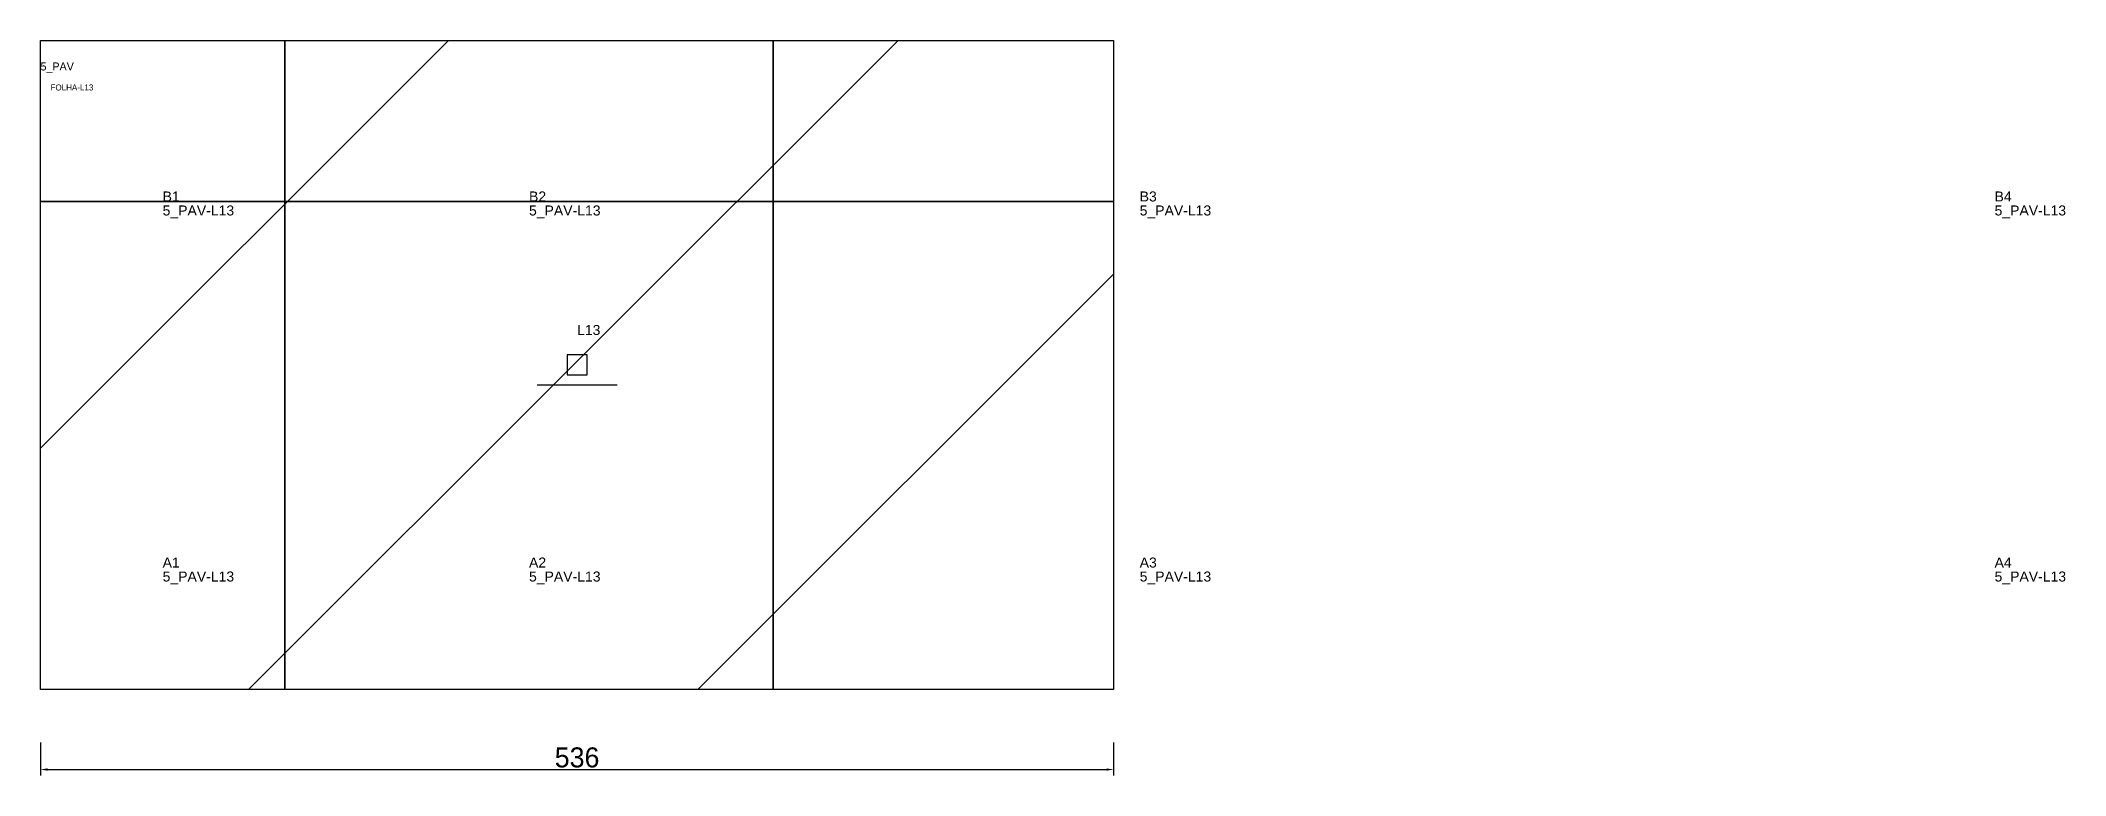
# Model space of a CAD drawing. Header units: metres. Extents: x 222 to 1234, y -166 to 202.
import ezdxf

# ---------------------------------------------------------------- set-up
doc = ezdxf.new("R2010")
doc.units = ezdxf.units.M
for name, color, linetype in [('3', 3, 'CONTINUOUS'), ('AUX00', 7, 'CONTINUOUS'), ('COTA', 241, 'CONTINUOUS'), ('FOLHA', 255, 'CONTINUOUS'), ('Hachura', 251, 'CONTINUOUS'), ('NOMENCLATURA', 7, 'CONTINUOUS'), ('Nível', 160, 'CONTINUOUS'), ('Painéis', 200, 'CONTINUOUS'), ('Pilares', 5, 'CONTINUOUS'), ('SARR_2.2x7', 40, 'CONTINUOUS')]:
    doc.layers.add(name, color=color, linetype=linetype)
doc.styles.add('ARIAL', font='Arial.ttf')
doc.styles.add('STR_STANDARD', font='arial.ttf')
doc.dimstyles.new('EZ DXF', dxfattribs={"dimtxt": 10, "dimasz": 3.5, "dimexe": 3, "dimexo": 1.5, "dimgap": 1, "dimtad": 1, "dimdec": 1, "dimdsep": 46, "dimcen": 2.5, "dimazin": 3, "dimtfac": 1, "dimtmove": 0, "dimatfit": 3})

msp = doc.modelspace()

# ---------------------------------------------------------------- hatches: boundary and pattern name
at = {"layer": 'Hachura'}
h = msp.add_hatch(dxfattribs=at)
h.set_pattern_fill('ANSI31', scale=50)
h.paths.add_polyline_path([(222.2, 201.5), (758.2, 201.5), (758.2, -123), (222.2, -123)])
h = msp.add_hatch(dxfattribs=at)
h.set_pattern_fill('ANSI31', scale=50)
h.paths.add_polyline_path([(222.2, 201.5), (758.2, 201.5), (758.2, -123), (222.2, -123)])

# ---------------------------------------------------------------- linework, layer by layer
at = {"layer": '3'}
for points in [[(344.2, -123), (344.2, 201.5)], [(344.2, -123), (344.2, 201.5)], [(588.2, -123), (588.2, 201.5)], [(588.2, -123), (588.2, 201.5)], [(222.2, 121), (758.2, 121)], [(222.2, 121), (758.2, 121)]]:
    msp.add_lwpolyline(points, close=True, dxfattribs=at)
at = {"layer": 'Painéis', "color": 200}
for p, q in [((222.2, 201.5), (758.2, 201.5)), ((222.2, -123), (222.2, 201.5)), ((222.2, 201.5), (758.2, 201.5)), ((222.2, -123), (222.2, 201.5)), ((758.2, 201.5), (758.2, -123)), ((758.2, 201.5), (758.2, -123)), ((758.2, -123), (222.2, -123)), ((758.2, -123), (222.2, -123))]:
    msp.add_line(p, q, dxfattribs=at)
at = {"layer": 'Pilares'}
msp.add_lwpolyline([(485.2, 34.25), (495.2, 34.25), (495.2, 44.25), (485.2, 44.25)], close=True, dxfattribs=at)
msp.add_lwpolyline([(485.2, 34.25), (495.2, 34.25), (495.2, 44.25), (485.2, 44.25)], close=True, dxfattribs=at)
at = {"layer": 'SARR_2.2x7'}
msp.add_line((470.2, 29.25), (510.2, 29.25), dxfattribs=at)
msp.add_line((470.2, 29.25), (510.2, 29.25), dxfattribs=at)

# ---------------------------------------------------------------- texts
at = {"layer": '3', "style": 'STR_STANDARD'}
for s, p in [('B1', (283.2, 121)), ('B1', (283.2, 121)), ('B2', (466.2, 121)), ('B2', (466.2, 121)), ('B3', (771.2, 121)), ('B3', (771.2, 121)), ('B4', (1198.2, 121)), ('B4', (1198.2, 121)), ('A1', (283.2, -62)), ('A1', (283.2, -62)), ('A2', (466.2, -62)), ('A2', (466.2, -62)), ('A3', (771.2, -62)), ('A3', (771.2, -62)), ('A4', (1198.2, -62)), ('A4', (1198.2, -62))]:
    msp.add_text(s, height=5, dxfattribs=at).set_placement(p)
at = {"layer": 'AUX00', "style": 'STR_STANDARD'}
for p in [(283.2, 114), (283.2, 114), (466.2, 114), (466.2, 114), (771.2, 114), (771.2, 114), (1198.2, 114), (1198.2, 114), (283.2, -69), (283.2, -69), (466.2, -69), (466.2, -69), (771.2, -69), (771.2, -69), (1198.2, -69), (1198.2, -69)]:
    msp.add_text('5_PAV-L13', height=5, dxfattribs=at).set_placement(p)
at = {"layer": 'FOLHA'}
msp.add_text('FOLHA-L13', height=3, dxfattribs=at).set_placement((227.2, 176.5))
msp.add_text('FOLHA-L13', height=3, dxfattribs=at).set_placement((227.2, 176.5))
at = {"layer": 'NOMENCLATURA', "insert": (490.2, 59.25), "char_height": 5, "attachment_point": 1, "style": 'ARIAL'}
msp.add_mtext('L13', dxfattribs=at)
msp.add_mtext('L13', dxfattribs=at)
at = {"layer": 'Nível'}
msp.add_text('5_PAV', height=4, dxfattribs=at).set_placement((222.2, 186.5))
msp.add_text('5_PAV', height=4, dxfattribs=at).set_placement((222.2, 186.5))

# ---------------------------------------------------------------- dimensions: what is measured, and where the dimension line sits
at = {"layer": 'COTA'}
msp.add_linear_dim(base=(222.2, -163), p1=(222.2, -148), p2=(758.2, -148), dimstyle='EZ DXF', dxfattribs=at).render()
msp.add_linear_dim(base=(222.2, -163), p1=(222.2, -148), p2=(758.2, -148), dimstyle='EZ DXF', dxfattribs=at).render()

doc.saveas('drawing.dxf')
